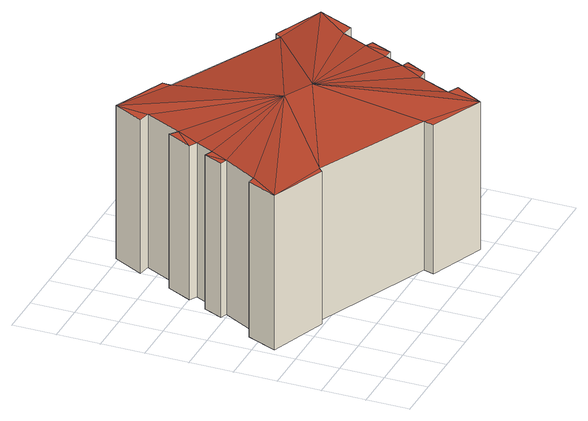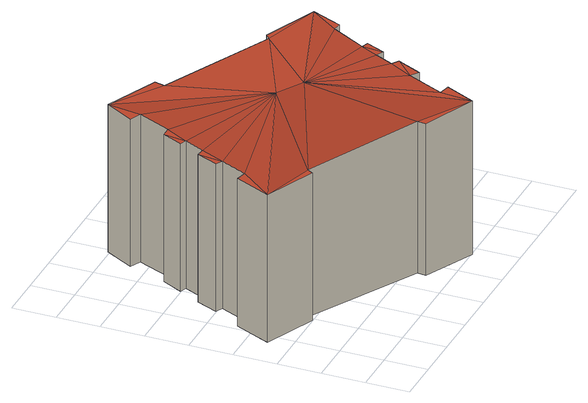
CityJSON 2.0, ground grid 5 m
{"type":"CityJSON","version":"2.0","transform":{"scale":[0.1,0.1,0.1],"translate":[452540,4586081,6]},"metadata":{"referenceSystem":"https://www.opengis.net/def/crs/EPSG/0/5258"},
"CityObjects":{
"building1":{"type":"Building","geometry":[{"type":"MultiSurface","lod":"3","boundaries":[[[0,1,2,3]],[[3,2,4,5]],[[5,4,6,7]],[[7,6,8,9]],[[9,8,10,11]],[[11,10,12,13]],[[13,12,14,15]],[[15,14,16,17]],[[17,16,18,19]],[[19,18,20,21]],[[21,20,22,23]],[[23,22,24,25]],[[25,24,26,27]],[[27,26,28,29]],[[29,28,30,31]],[[31,30,32,33]],[[33,32,34,35]],[[35,34,36,37]],[[37,36,38,39]],[[39,38,40,41]],[[41,40,42,43]],[[43,42,44,45]],[[45,44,46,47]],[[47,46,48,49]],[[49,48,50,51]],[[51,50,52,53]],[[53,52,54,55]],[[55,54,56,57]],[[57,56,58,59]],[[59,58,60,61]],[[61,60,62,63]],[[63,62,64,65]],[[65,64,66,67]],[[67,66,68,69]],[[69,68,70,71]],[[71,70,1,0]],[[72,62,58]],[[62,60,58]],[[66,72,68]],[[72,66,62]],[[58,56,72]],[[72,56,50]],[[54,50,56]],[[54,52,50]],[[6,4,73]],[[72,50,48]],[[73,1,68]],[[46,42,48]],[[42,72,48]],[[46,44,42]],[[42,40,72]],[[70,68,1]],[[2,1,4]],[[72,73,68]],[[62,66,64]],[[30,28,26]],[[73,72,32]],[[38,36,40]],[[72,40,36]],[[73,4,1]],[[8,6,10]],[[6,12,10]],[[12,6,73]],[[14,12,73]],[[72,36,32]],[[16,14,20]],[[34,32,36]],[[20,18,16]],[[20,14,73]],[[26,24,22]],[[20,73,22]],[[30,26,73]],[[30,73,32]],[[22,73,26]],[[59,63,65]],[[63,59,61]],[[67,69,51]],[[67,59,65]],[[67,57,59]],[[51,57,67]],[[55,57,51]],[[55,51,53]],[[13,51,69]],[[15,49,51]],[[71,5,69]],[[47,49,43]],[[31,33,49]],[[47,43,45]],[[33,43,49]],[[5,71,0]],[[3,5,0]],[[39,41,37]],[[41,43,33]],[[7,69,5]],[[9,11,7]],[[7,11,13]],[[13,69,7]],[[15,51,13]],[[33,37,41]],[[17,21,15]],[[35,37,33]],[[21,17,19]],[[15,31,49]],[[27,23,25]],[[23,31,21]],[[31,23,29]],[[31,15,21]],[[27,29,23]]],"semantics":{"surfaces":[{"type":"WallSurface","name":"Wall 0"},{"type":"WallSurface","name":"Wall 1"},{"type":"WallSurface","name":"Wall 2"},{"type":"WallSurface","name":"Wall 3"},{"type":"WallSurface","name":"Wall 4"},{"type":"WallSurface","name":"Wall 5"},{"type":"WallSurface","name":"Wall 6"},{"type":"WallSurface","name":"Wall 7"},{"type":"WallSurface","name":"Wall 8"},{"type":"WallSurface","name":"Wall 9"},{"type":"WallSurface","name":"Wall 10"},{"type":"WallSurface","name":"Wall 11"},{"type":"WallSurface","name":"Wall 12"},{"type":"WallSurface","name":"Wall 13"},{"type":"WallSurface","name":"Wall 14"},{"type":"WallSurface","name":"Wall 15"},{"type":"WallSurface","name":"Wall 16"},{"type":"WallSurface","name":"Wall 17"},{"type":"WallSurface","name":"Wall 18"},{"type":"WallSurface","name":"Wall 19"},{"type":"WallSurface","name":"Wall 20"},{"type":"WallSurface","name":"Wall 21"},{"type":"WallSurface","name":"Wall 22"},{"type":"WallSurface","name":"Wall 23"},{"type":"WallSurface","name":"Wall 24"},{"type":"WallSurface","name":"Wall 25"},{"type":"WallSurface","name":"Wall 26"},{"type":"WallSurface","name":"Wall 27"},{"type":"WallSurface","name":"Wall 28"},{"type":"WallSurface","name":"Wall 29"},{"type":"WallSurface","name":"Wall 30"},{"type":"WallSurface","name":"Wall 31"},{"type":"WallSurface","name":"Wall 32"},{"type":"WallSurface","name":"Wall 33"},{"type":"WallSurface","name":"Wall 34"},{"type":"WallSurface","name":"Wall 35"},{"type":"RoofSurface","name":"Roof"},{"type":"FloorSurface","name":"Floor"}],"values":[0,1,2,3,4,5,6,7,8,9,10,11,12,13,14,15,16,17,18,19,20,21,22,23,24,25,26,27,28,29,30,31,32,33,34,35,36,36,36,36,36,36,36,36,36,36,36,36,36,36,36,36,36,36,36,36,36,36,36,36,36,36,36,36,36,36,36,36,36,36,36,36,36,36,37,37,37,37,37,37,37,37,37,37,37,37,37,37,37,37,37,37,37,37,37,37,37,37,37,37,37,37,37,37,37,37,37,37]}}]}
},
"vertices":[
[9,128,2],[9,128,189],[24,163,189],[24,163,2],[34,162,189],[34,162,3],[56,202,189],[56,202,3],[48,205,189],[48,205,3],[58,227,189],[58,227,3],[67,223,189],[67,223,3],[77,244,189],[77,244,3],[69,249,189],[69,249,3],[83,278,189],[83,278,3],[92,271,189],[92,271,3],[112,314,189],[112,314,4],[99,317,189],[99,317,3],[116,352,189],[116,352,4],[178,325,189],[178,325,6],[177,315,189],[177,315,6],[313,248,189],[313,248,11],[317,255,189],[317,255,11],[377,229,189],[377,229,11],[358,187,189],[358,187,11],[345,190,189],[345,190,11],[331,159,189],[331,159,11],[339,155,189],[339,155,11],[328,130,189],[328,130,11],[318,131,189],[318,131,11],[307,108,189],[307,108,11],[315,105,189],[315,105,11],[303,81,189],[303,81,11],[292,81,189],[292,81,11],[275,43,189],[275,43,11],[288,37,189],[288,37,11],[269,4,189],[269,4,11],[207,31,189],[207,31,9],[210,43,189],[210,43,9],[78,106,189],[78,106,5],[73,101,189],[73,101,5],[208,168,207],[175,186,206]
]}
